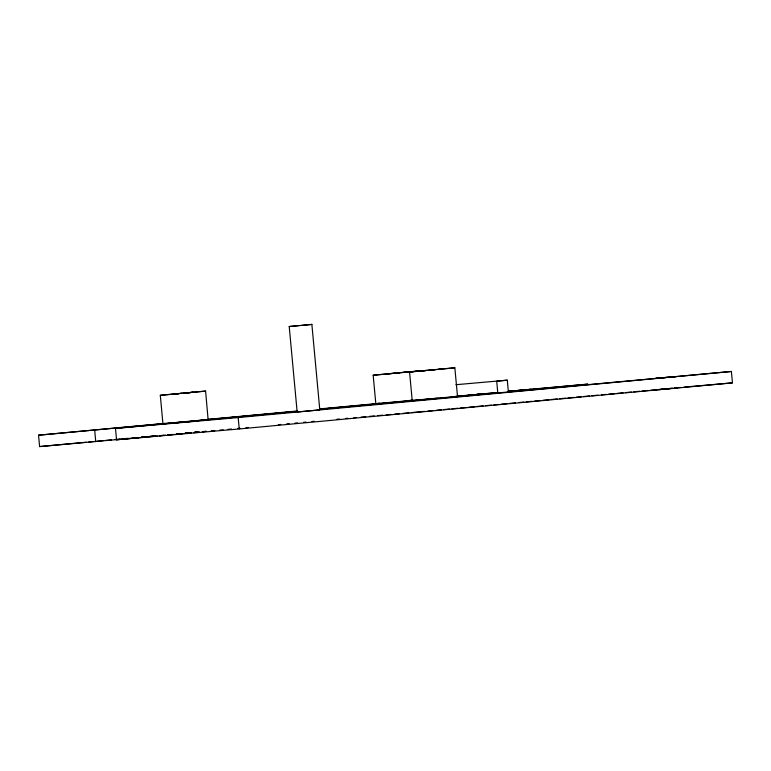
<?xml version="1.0" encoding="UTF-8"?>
<svg xmlns="http://www.w3.org/2000/svg" width="771" height="771" viewBox="0 0 771 771"><rect width="100%" height="100%" fill="white"/><g stroke="black" fill="none" stroke-linecap="round" stroke-linejoin="round"><path stroke-width="1.16" d="M289.221 326.528L311.87 324.418L319.792 409.864L297.153 411.974L289.221 326.528L299.273 325.574M311.87 324.418L301.818 325.372M188.124 421.486L162.941 423.79L160.301 395.311L181.792 393.287M199.111 420.465L208.112 419.597L205.587 391.099L184.086 393.114M411.984 400.38L375.814 403.705L373.174 375.226L394.665 373.212M437.388 398.193L412.206 400.496L409.555 372.017L431.056 369.993M452.654 396.766L457.492 396.284L454.842 367.806L433.35 369.82M420.985 399.523L419.665 399.619M196.778 432.145L194.658 432.348M657.287 389.74L656.487 389.827L657.133 389.769M387.794 373.848L385.673 374.06L418.46 371.015L373.174 375.226M403.831 372.383L405.999 372.171L402.211 372.509M440.212 369.174L442.39 368.962L438.603 369.299M178.332 422.604L175.913 422.836L198.561 420.735L196.142 420.976M377.578 403.522L379.621 403.329M511.607 391.109L509.361 391.321L526.487 389.75M528.53 389.557L530.824 389.336L513.64 390.916M657.615 378.214L655.485 378.416L666.77 377.395M178.621 433.813L176.501 434.015L180.241 433.688M179.392 433.996L176.973 434.237L182.881 433.697M197.203 432.367L199.554 432.136L193.704 432.656M674.692 388.141L676.871 387.929L674.933 388.102M396.959 373.029L399.551 372.788M179.2 393.538L172.8 394.145L178.833 393.605M186.678 392.873L193.126 392.256L187.045 392.805M426.112 370.456L422.016 370.851L425.804 370.514M508.022 391.311L587.916 384.131L508.359 391.572L507.308 380.18L496.697 381.173L497.758 392.564L319.551 409.218M138.847 437.6L39.61 446.582L38.55 435.191L165.331 423.337M207.187 419.424L296.893 411.039M319.618 408.919L379.419 403.329M384.931 402.828L388.054 402.529M409.324 400.535L412.909 400.197M459.343 395.86L461.723 395.639M468.845 394.974L471.216 394.752M477.153 394.193L479.533 393.971M172.058 422.913L174.14 422.71M38.55 435.191L296.825 411.338M319.233 409.353L731.39 371.468L732.45 382.859L239.232 428.955L116.546 439.788L115.486 428.397L297.664 411.367M188.51 421.689L191.391 421.419M659.542 378.031L661.884 377.809M669.363 377.154L675.81 376.537L664.477 377.568M115.486 428.397L238.172 417.564L731.39 371.468M39.61 446.582L86.294 442.217M88.694 441.995L94.679 441.436M97.069 441.214L103.054 440.655M105.454 440.424L111.438 439.865M115.024 439.528L119.813 439.085M124.603 438.641L128.198 438.304M132.988 437.851L136.573 437.514M141.363 437.07L144.958 436.733M149.747 436.29L153.333 435.952M141.238 437.369L147.232 436.81M149.622 436.588L155.607 436.029M159.202 435.692L163.992 435.249M167.577 434.911L172.367 434.468M175.961 434.131L181.532 433.794M185.532 433.235L189.126 432.897M193.916 432.454L197.511 432.117M202.291 431.664L205.886 431.336M211.871 430.767L214.271 430.546M116.546 439.788L157.294 435.981M159.693 435.76L165.688 435.201M168.078 434.969L174.073 434.41M176.472 434.189L181.262 433.736M184.857 433.408L189.656 432.955M194.446 432.512L198.041 432.174M202.84 431.721L206.435 431.384M211.225 430.941L214.82 430.603M219.619 430.16L223.214 429.823M228.004 429.37L231.599 429.033M237.593 428.474L239.993 428.252M245.988 427.693L248.378 427.471M278.341 424.667L280.74 424.445M286.735 423.886L289.135 423.655M295.12 423.096L297.519 422.874M303.514 422.315L305.914 422.094M311.908 421.535L314.298 421.303M185.098 433.456L187.025 433.283M189.57 433.08L191.487 432.907M402.973 413.391L408.948 412.832M411.348 412.601L424.503 411.377M428.088 411.039L432.868 410.596M436.463 410.259L441.243 409.806M443.633 409.584L449.618 409.025M452.008 408.803L457.993 408.245M460.383 408.023L466.368 407.464M468.758 407.242L474.734 406.683M477.124 406.452L483.109 405.893M485.499 405.671L491.484 405.112M493.874 404.891L498.654 404.447M501.054 404.216L507.029 403.657M509.419 403.435L515.404 402.876M518.989 402.539L523.779 402.096M526.169 401.874L532.144 401.315M534.544 401.093L540.519 400.535M542.909 400.303L548.894 399.744M551.284 399.523L557.269 398.964M559.659 398.742L565.644 398.183M568.034 397.961L574.01 397.402M576.409 397.181L581.189 396.728M583.58 396.506L589.564 395.947M591.955 395.725L597.93 395.166M601.525 394.829L606.305 394.386M608.695 394.164L614.68 393.605M617.07 393.374L623.055 392.815M625.445 392.593L631.43 392.034M633.82 391.813L639.795 391.254M642.195 391.032L648.17 390.473M650.56 390.251L656.545 389.692M658.935 389.461L665.537 388.96M666.115 388.796L672.09 388.237M674.48 388.015L680.465 387.456M662.935 389.21L658.665 389.606M667.831 388.786L670.423 388.545M180.395 393.403L186.341 392.844M428.801 370.263L434.748 369.714M409.613 400.535L412.668 400.255M185.107 433.235L188.172 432.916M673.073 388.266L658.434 389.654M186.592 433.36L189.994 433.003M455.94 384.71L507.308 380.18M457.145 396.149L497.758 392.564M684.012 387.138L732.45 382.859M337.072 419.222L339.471 419.01M345.456 418.48L347.856 418.267M353.85 417.737L356.241 417.525M361.04 417.111L365.83 416.687M369.425 416.369L374.214 415.945M377.809 415.627L382.609 415.203M386.204 414.885L390.993 414.461M394.588 414.143L399.378 413.719M194.89 432.3L196.827 432.136M454.842 367.806L409.555 372.017M205.587 391.099L160.301 395.311M238.172 417.564L239.232 428.955M94.698 430.228L95.749 441.629"/></g></svg>
